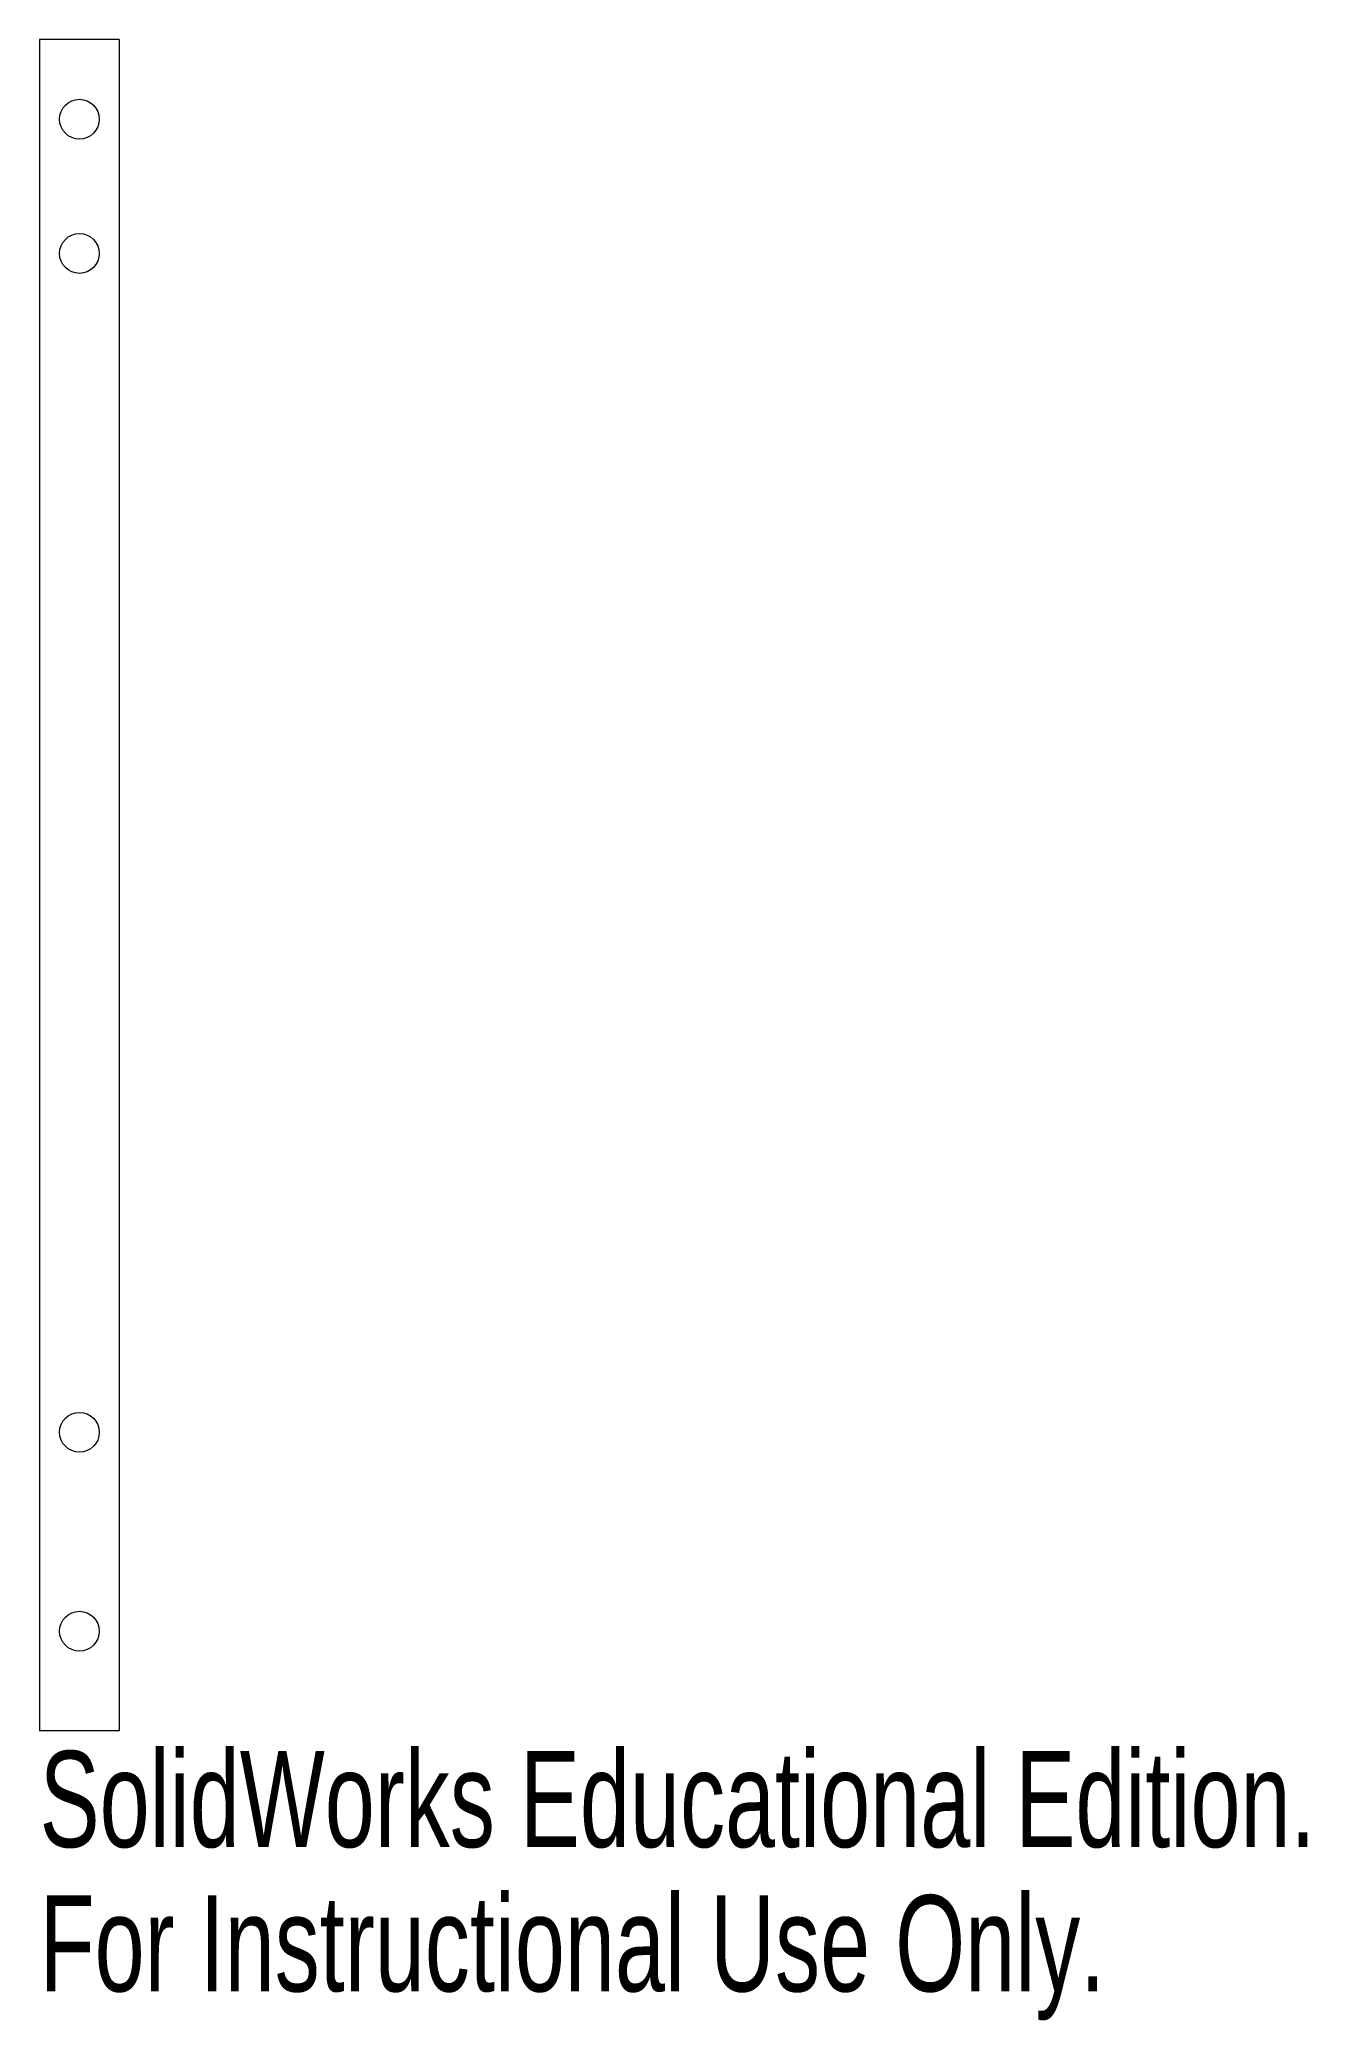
# Model space of a CAD drawing. Header units: millimetres. Extents: x -4 to 59.7, y -99.6 to 0.
import ezdxf

# ---------------------------------------------------------------- set-up
doc = ezdxf.new("R2010")
doc.units = ezdxf.units.MM
doc.styles.add('SLDTEXTSTYLE0', font='TXT', dxfattribs={"width": 0.7})

msp = doc.modelspace()

# ---------------------------------------------------------------- linework, layer by layer
at = {"color": 7, "linetype": 'Continuous', "lineweight": 15}
for p, q in [((-4, 0), (-4, -85)), ((0, 0), (-4, 0)), ((0, 0), (0, -85)), ((0, -85), (-4, -85))]:
    msp.add_line(p, q, dxfattribs=at)
for centre in [(-2, -4), (-2, -10.75), (-2, -70), (-2, -80)]:
    msp.add_circle(centre, 1, dxfattribs=at)

# ---------------------------------------------------------------- texts
at = {"color": 7, "linetype": 'Continuous', "char_height": 4.83362, "attachment_point": 1, "style": 'SLDTEXTSTYLE0'}
for s, insert in [('SolidWorks Educational Edition.', (-4, -86.02)), ('For Instructional Use Only.', (-4, -93.27))]:
    msp.add_mtext(s, dxfattribs=dict(at, insert=insert))

doc.saveas('drawing.dxf')
